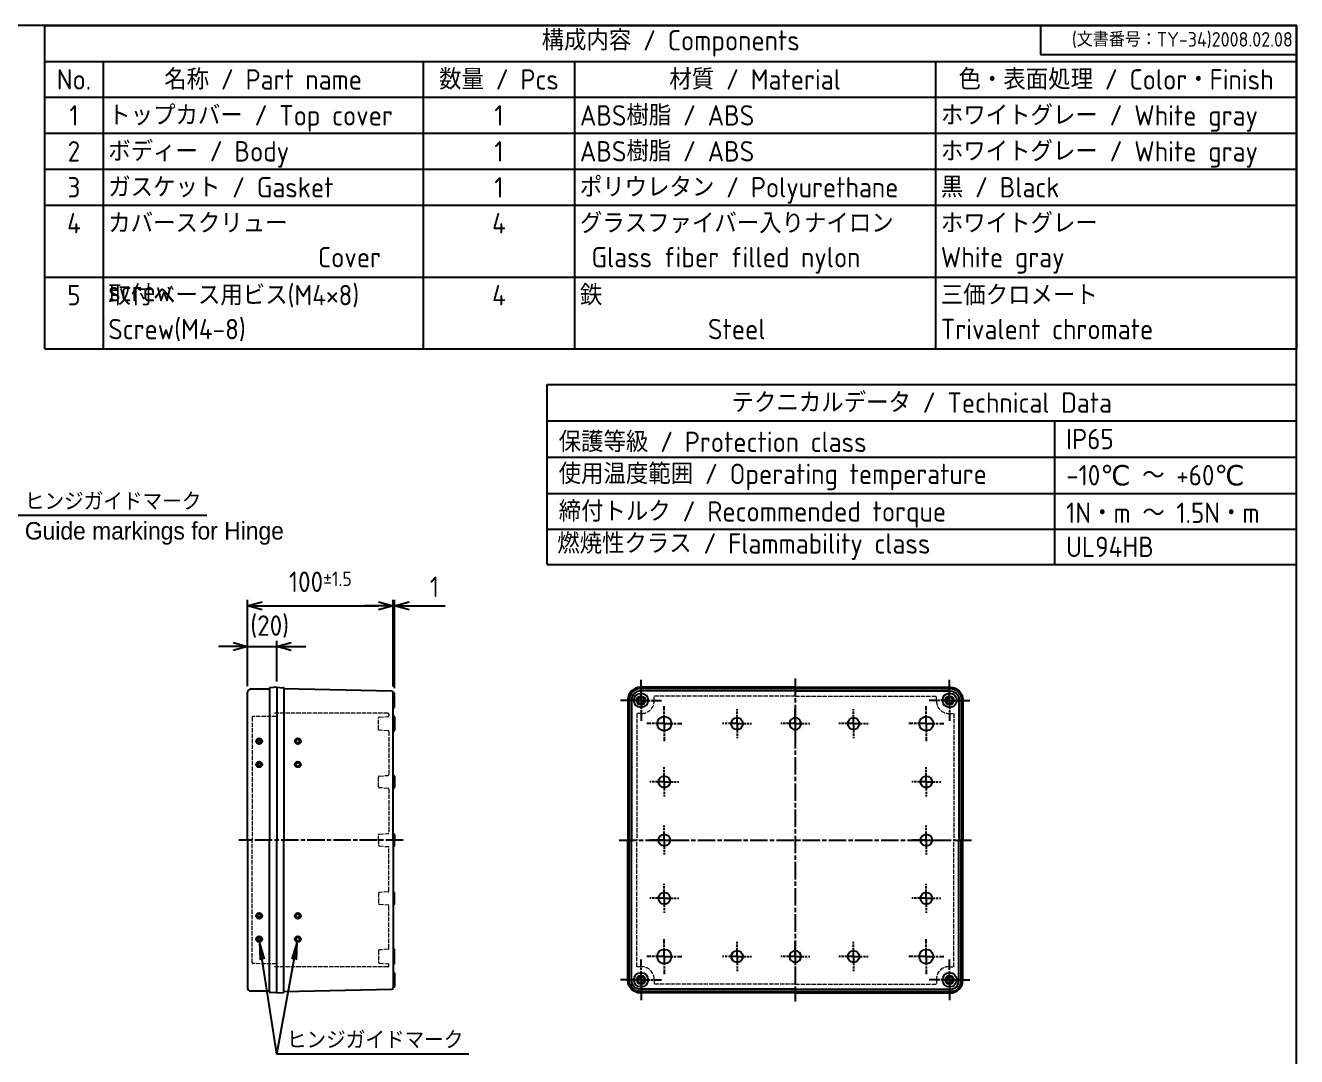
# Model space of a CAD drawing. Header units: millimetres. Extents: x 0 to 3249, y 0 to 1120.
# Drawn here: x 739 to 1612, y 412 to 1120 of the extents above; entities that cross this region are included whole.
import ezdxf

# ---------------------------------------------------------------- set-up
doc = ezdxf.new("R2010")
doc.units = ezdxf.units.MM
for name, pattern in [('AM_ISO02W050x2', [3.75, 3, -0.75]), ('AM_ISO08W050', [18, 12, -1.5, 3, -1.5]), ('AM_ISO08W050x2', [9, 6, -0.75, 1.5, -0.75])]:
    doc.linetypes.add(name, pattern=pattern)
for name, color, linetype, lineweight in [('AM_5', 3, 'Continuous', 25), ('AM_7', 4, 'AM_ISO08W050', 25), ('ﾄｯﾌﾟｶﾊﾞｰ', 7, 'Continuous', 25), ('ﾄｯﾌﾟｶﾊﾞｰ0', 7, 'AM_ISO02W050x2', 13), ('ﾎﾞﾃﾞｨｰ', 2, 'Continuous', 25), ('ﾎﾞﾃﾞｨｰ0', 2, 'AM_ISO02W050x2', 13)]:
    doc.layers.add(name, color=color, linetype=linetype, lineweight=lineweight)
doc.layers.add('ｶﾞｲﾄﾞﾏｰｸ', color=9, linetype='Continuous')
doc.styles.add('ACISOTS', font='isocp.shx', dxfattribs={"height": 1, "bigfont": 'extfont.shx'})
doc.styles.get("Standard").update_dxf_attribs({"font": 'ISOCP.SHX', "bigfont": 'EXTFONT.SHX'})
doc.styles.add('takachi1', font='MS PGothic.ttf', dxfattribs={"height": 2.5})
doc.dimstyles.new('AM_ISO$0', dxfattribs={"dimtxt": 3.5, "dimasz": 2.5, "dimexe": 1, "dimexo": 1, "dimgap": 1.5, "dimtad": 1, "dimdsep": 46, "dimtxsty": 'STANDARD', "dimblk": 'OPEN30', "dimcen": 0, "dimclrd": 3, "dimclre": 3, "dimclrt": 2, "dimadec": 0, "dimazin": 2, "dimtp": 0.1, "dimtm": 0.1, "dimtfac": 0.71, "dimtmove": 0, "dimatfit": 3, "dimldrblk": 'OPEN30', "dimfxl": 1, "dimlwd": -1, "dimlwe": -1, "dimarcsym": 0})

# ---------------------------------------------------------------- blocks, each defined once
blk = doc.blocks.new('TK-A3')
for p, q in [((359, 280), (359, 275)), ((359, 275), (403, 275))]:
    blk.add_line(p, q)
blk.add_lwpolyline([(0, 0), (403, 0), (403, 280), (0, 280.0000000000001)], close=True)
at = {"insert": (402.3592953827349, 276.108542987227), "char_height": 2.5, "width": 43.07840397728298, "attachment_point": 9}
blk.add_mtext('(文書番号：TY-34)2008.02.08', dxfattribs=at)
blk = doc.blocks.new('*S154')
at = {"layer": 'ｶﾞｲﾄﾞﾏｰｸ', "color": 3, "linetype": 'Continuous'}
for p, q in [((706.9815399827198, 821.2559940025823), (700.378109419841, 831.5738040803672)), ((708.3399054430319, 822.1253521249515), (700.378109419841, 831.5738040803672)), ((700.378109419841, 831.5738040803672), (705.6231745224076, 820.3866358802134))]:
    blk.add_line(p, q, dxfattribs=at)
at = {"layer": 'ｶﾞｲﾄﾞﾏｰｸ', "color": 3}
for p, q in [((731.3000000000028, 783.2585850114071), (706.9815399827198, 821.2559940025823)), ((863.2500000000026, 783.2585850114071), (731.3000000000028, 783.2585850114071))]:
    blk.add_line(p, q, dxfattribs=at)
at = {"layer": 'ｶﾞｲﾄﾞﾏｰｸ', "color": 2, "insert": (738.3000000000028, 786.7585850114071), "char_height": 12.25, "attachment_point": 7, "style": 'ACISOTS'}
blk.add_mtext('ヒンジガイドマーク', dxfattribs=at)
blk = doc.blocks.new('*S158')
at = {"color": 1}
for p, q in [((752, 1120), (1612, 1120)), ((752, 1095.3), (1612, 1095.3)), ((792, 1095.3), (792, 1070.6)), ((1012, 1095.3), (1012, 1070.6)), ((1116, 1095.3), (1116, 1070.6)), ((1364, 1095.3), (1364, 1070.6)), ((752, 1070.6), (1612, 1070.6)), ((792, 1070.6), (792, 1045.9)), ((1012, 1070.6), (1012, 1045.9)), ((1116, 1070.6), (1116, 1045.9)), ((1364, 1070.6), (1364, 1045.9)), ((752, 1045.9), (1612, 1045.9)), ((792, 1045.9), (792, 1021.2)), ((1012, 1045.9), (1012, 1021.2)), ((1116, 1045.9), (1116, 1021.2)), ((1364, 1045.9), (1364, 1021.2)), ((752, 1021.2), (1612, 1021.2)), ((792, 1021.2), (792, 996.4999999999999)), ((1012, 1021.2), (1012, 996.4999999999999)), ((1116, 1021.2), (1116, 996.4999999999999)), ((1364, 1021.2), (1364, 996.4999999999999)), ((752, 996.4999999999999), (1612, 996.4999999999999)), ((792, 996.4999999999999), (792, 947.1)), ((1012, 996.4999999999999), (1012, 947.1)), ((1116, 996.4999999999999), (1116, 947.1)), ((1364, 996.4999999999999), (1364, 947.1)), ((752, 947.1), (1612, 947.1)), ((792, 947.1), (792, 897.7)), ((1012, 947.1), (1012, 897.7)), ((1116, 947.1), (1116, 897.7)), ((1364, 947.1), (1364, 897.7))]:
    blk.add_line(p, q, dxfattribs=at)
at = {"color": 7}
for p, q in [((752, 897.7), (752, 1120)), ((752, 1120), (1612, 1120)), ((1612, 1120), (1612, 897.7)), ((752, 897.7), (1612, 897.7))]:
    blk.add_line(p, q, dxfattribs=at)
at = {"color": 2, "insert": (1182, 1107.65), "char_height": 14, "attachment_point": 5, "style": 'ACISOTS'}
blk.add_mtext('構成内容 / Components', dxfattribs=at)
at = {"color": 2, "char_height": 14, "style": 'ACISOTS'}
for s, insert, width, attachment_point in [('No.', (772, 1089.9), 32.8, 2), ('名称 / Part name', (902, 1089.9), 212.8, 2), ('数量 / Pcs', (1064, 1089.9), 96.80000000000001, 2), ('材質 / Material', (1240, 1089.9), 240.8, 2), ('色・表面処理 / Color・Finish', (1488, 1089.9), 240.8, 2), ('トップカバー / Top cover', (795.6, 1065.2), 212.8, 1), ('ABS樹脂 / ABS', (1119.6, 1065.2), 240.8, 1), ('ホワイトグレー / White gray', (1367.6, 1065.2), 240.8, 1), ('1', (772, 1065.2), 32.8, 2), ('1', (1064, 1065.2), 96.80000000000001, 2), ('2', (772, 1040.5), 32.8, 2), ('ボディー / Body', (795.6, 1040.5), 212.8, 1), ('1', (1064, 1040.5), 96.80000000000001, 2), ('ABS樹脂 / ABS', (1119.6, 1040.5), 240.8, 1), ('ホワイトグレー / White gray', (1367.6, 1040.5), 240.8, 1), ('3', (772, 1015.8), 32.8, 2), ('ガスケット / Gasket', (795.6, 1015.8), 212.8, 1), ('1', (1064, 1015.8), 96.80000000000001, 2), ('ポリウレタン / Polyurethane', (1119.6, 1015.8), 240.8, 1), ('黒 / Black', (1367.6, 1015.8), 240.8, 1), ('4', (772, 991.0999999999999), 32.8, 2), ('カバースクリュー                              Cover screw', (795.6, 991.0999999999999), 212.8, 1), ('4', (1064, 991.0999999999999), 96.80000000000001, 2), ('グラスファイバー入りナイロン     Glass fiber filled nylon', (1119.6, 991.0999999999999), 240.8, 1), ('ホワイトグレー                White gray', (1367.6, 991.0999999999999), 240.8, 1), ('5', (772, 941.6999999999999), 32.8, 2), ('取付ベース用ビス(M4×8)     Screw(M4-8)', (795.6, 941.6999999999999), 212.8, 1), ('4', (1064, 941.6999999999999), 96.80000000000001, 2), ('鉄                                                                       Steel', (1119.6, 941.6999999999999), 240.8, 1), ('三価クロメート              Trivalent chromate', (1367.6, 941.6999999999999), 240.8, 1)]:
    blk.add_mtext(s, dxfattribs=dict(at, insert=insert, width=width, attachment_point=attachment_point))
blk = doc.blocks.new('_Open30')
at = {"color": 0, "linetype": 'ByBlock', "lineweight": -2}
for p, q in [((-1, 0.26794919), (0, 0)), ((0, 0), (-1, -0.26794919)), ((0, 0), (-1, 0))]:
    blk.add_line(p, q, dxfattribs=at)
blk = doc.blocks.new('*D54')
at = {"layer": 'AM_5', "color": 3}
for p, q in [((881.3000000000029, 693.2585850113946), (871.3000000000027, 693.2585850113946)), ((891.3000000000028, 665.9600840496473), (891.3000000000028, 697.2585850113946)), ((891.3000000000028, 693.2585850113946), (911.3000000000042, 693.2585850113946)), ((911.3000000000042, 669.2585850114114), (911.3000000000042, 697.2585850113946)), ((921.300000000004, 693.2585850113946), (931.300000000004, 693.2585850113946))]:
    blk.add_line(p, q, dxfattribs=at)
at = {"layer": 'Defpoints', "color": 0}
for p in [(911.3000000000042, 693.2585850113946), (911.3000000000042, 665.2585850114114), (891.3000000000028, 661.9600840496473)]:
    blk.add_point(p, dxfattribs=at)
at = {"layer": 'AM_5', "color": 3, "xscale": 10, "yscale": 10, "zscale": 10}
blk.add_blockref('_Open30', (891.3000000000028, 693.2585850113946), dxfattribs=at)
at = {"layer": 'AM_5', "color": 3, "xscale": 10, "yscale": 10, "zscale": 10, "rotation": 180}
blk.add_blockref('_Open30', (911.3000000000042, 693.2585850113946), dxfattribs=at)
at = {"layer": 'AM_5', "color": 2, "insert": (906.4959781886791, 706.9585850113947), "char_height": 14, "attachment_point": 5}
blk.add_mtext('(20)', dxfattribs=at)
blk = doc.blocks.new('*D55')
at = {"layer": 'AM_5', "color": 3}
for p, q in [((891.3000000000028, 665.9600840496473), (891.3000000000028, 725.2585850113946)), ((991.3000000000028, 665.7083512914465), (991.3000000000028, 725.2585850113946)), ((901.3000000000028, 721.2585850113946), (981.3000000000029, 721.2585850113946))]:
    blk.add_line(p, q, dxfattribs=at)
at = {"layer": 'Defpoints', "color": 0}
for p in [(991.3000000000028, 721.2585850113946), (891.3000000000028, 661.9600840496473), (991.3000000000028, 661.7083512914465)]:
    blk.add_point(p, dxfattribs=at)
at = {"layer": 'AM_5', "color": 3, "xscale": 10, "yscale": 10, "zscale": 10, "rotation": 180}
blk.add_blockref('_Open30', (891.3000000000028, 721.2585850113946), dxfattribs=at)
at = {"layer": 'AM_5', "color": 3, "xscale": 10, "yscale": 10, "zscale": 10}
blk.add_blockref('_Open30', (991.3000000000028, 721.2585850113946), dxfattribs=at)
at = {"layer": 'AM_5', "color": 2, "insert": (941.3000000000028, 737.7585850113946), "char_height": 14, "attachment_point": 5}
blk.add_mtext('100{}{\\A0;{\\H1.5x;}{\\A2;\\H0.71x;\\C3;%%p1.5}}', dxfattribs=at)
blk = doc.blocks.new('*D75')
at = {"layer": 'AM_5', "color": 3}
for p, q in [((991.3000000000028, 665.7083512914465), (991.3000000000028, 725.2585850113946)), ((992.3000000000028, 664.6585850114114), (992.3000000000028, 725.2585850113946)), ((981.3000000000029, 721.2585850113946), (971.3000000000027, 721.2585850113946)), ((991.3000000000028, 721.2585850113946), (992.3000000000028, 721.2585850113946)), ((1002.300000000003, 721.2585850113946), (1027.100000000003, 721.2585850113946))]:
    blk.add_line(p, q, dxfattribs=at)
at = {"layer": 'Defpoints', "color": 0}
for p in [(992.3000000000028, 721.2585850113946), (991.3000000000028, 661.7083512914465), (992.3000000000028, 660.6585850114114)]:
    blk.add_point(p, dxfattribs=at)
at = {"layer": 'AM_5', "color": 3, "xscale": 10, "yscale": 10, "zscale": 10}
blk.add_blockref('_Open30', (991.3000000000028, 721.2585850113946), dxfattribs=at)
at = {"layer": 'AM_5', "color": 3, "xscale": 10, "yscale": 10, "zscale": 10, "rotation": 180}
blk.add_blockref('_Open30', (992.3000000000028, 721.2585850113946), dxfattribs=at)
at = {"layer": 'AM_5', "color": 2, "insert": (1019.700000000002, 734.2585850113946), "char_height": 14, "attachment_point": 5}
blk.add_mtext('1', dxfattribs=at)
blk = doc.blocks.new('*S176')
at = {"layer": 'ｶﾞｲﾄﾞﾏｰｸ', "color": 3, "linetype": 'Continuous'}
for p, q in [((901.4398107081989, 478.170196857232), (899.600117555571, 490.2812673757359)), ((903.0342633833029, 478.4123970544892), (899.600117555571, 490.2812673757359)), ((899.600117555571, 490.2812673757359), (899.845358033095, 477.9279966599747))]:
    blk.add_line(p, q, dxfattribs=at)
at = {"layer": 'ｶﾞｲﾄﾞﾏｰｸ', "color": 3}
for p, q in [((911.3000000000027, 413.2585850113945), (901.4398107081989, 478.170196857232)), ((1043.250000000003, 413.2585850113945), (911.3000000000027, 413.2585850113945))]:
    blk.add_line(p, q, dxfattribs=at)
at = {"layer": 'ｶﾞｲﾄﾞﾏｰｸ', "color": 2, "insert": (918.3000000000028, 416.7585850113944), "char_height": 12.25, "attachment_point": 7, "style": 'ACISOTS'}
blk.add_mtext('ヒンジガイドマーク', dxfattribs=at)
blk = doc.blocks.new('*S177')
at = {"layer": 'ｶﾞｲﾄﾞﾏｰｸ', "color": 3, "linetype": 'Continuous'}
for p, q in [((925.4387077811847, 490.291442792735), (921.6410215011418, 478.5338486856452)), ((923.2272676447699, 478.2427070697202), (925.4387077811847, 490.291442792735)), ((924.8135137883977, 477.9515654537951), (925.4387077811847, 490.291442792735))]:
    blk.add_line(p, q, dxfattribs=at)
at = {"layer": 'ｶﾞｲﾄﾞﾏｰｸ', "color": 3}
for p, q in [((911.3000000000027, 413.2585850113945), (923.2272676447699, 478.2427070697202)), ((918.3000000000028, 413.2585850113945), (911.3000000000027, 413.2585850113945))]:
    blk.add_line(p, q, dxfattribs=at)

msp = doc.modelspace()

# ---------------------------------------------------------------- hatches: boundary and pattern name
at = {"layer": 'ｶﾞｲﾄﾞﾏｰｸ'}
h = msp.add_hatch(color=256, dxfattribs=at)
edge = h.paths.add_edge_path()
edge.add_arc((899.299759489836, 628.25858501141), 1.99999999999997, -78.54084594379627, 135.9540428965857)
edge.add_arc((899.299759489836, 628.25858501141), 2.000000000000051, -224.0459571034142, -78.54084594379627)
edge = h.paths.add_edge_path(flags=16)
edge.add_arc((899.2997594898355, 628.25858501141), 1.000000000000015, -584.0459571034207, -258.54084594380004, ccw=False)
edge.add_arc((899.2997594898355, 628.25858501141), 0.9999999999999735, -258.54084594380004, -224.04595710342062, ccw=False)
h = msp.add_hatch(color=2, dxfattribs=at)
edge = h.paths.add_edge_path()
edge.add_arc((925.7997592320279, 628.2585867038786), 1.999999999999976, 191.4591559026159, 474.085684226497)
edge.add_arc((925.7997592320279, 628.2585867038786), 1.999999999999974, 114.085684226497, 191.4591559026159)
edge = h.paths.add_edge_path(flags=16)
edge.add_arc((925.7997592320279, 628.2585867038784), 1.250000000000025, -245.9143157735034, 11.45915590261518, ccw=False)
edge.add_arc((925.7997592320279, 628.2585867038784), 1.25, 11.45915590261518, 114.08568422649671, ccw=False)
h = msp.add_hatch(color=256, dxfattribs=at)
edge = h.paths.add_edge_path()
edge.add_arc((899.2997589742213, 612.2585850114099), 1.99999999999997, -78.54084594379627, 135.9540428965857)
edge.add_arc((899.2997589742213, 612.2585850114099), 2.000000000000051, -224.0459571034142, -78.54084594379627)
edge = h.paths.add_edge_path(flags=16)
edge.add_arc((899.2997589742207, 612.2585850114099), 1.000000000000015, -584.0459571034207, -258.54084594380004, ccw=False)
edge.add_arc((899.2997589742207, 612.2585850114099), 0.9999999999999735, -258.54084594380004, -224.04595710342062, ccw=False)
h = msp.add_hatch(color=2, dxfattribs=at)
edge = h.paths.add_edge_path()
edge.add_arc((925.7997592320276, 612.2585867038786), 2.000000000000035, 191.459155902616, 484.9612661744581)
edge.add_arc((925.7997592320276, 612.2585867038786), 2.00000000000002, 124.961266174458, 191.459155902616)
edge = h.paths.add_edge_path(flags=16)
edge.add_arc((925.7997592320276, 612.2585867038784), 1.250000000000028, -235.03873382554582, 11.459155902615805, ccw=False)
edge.add_arc((925.7997592320276, 612.2585867038784), 1.250000000000005, 11.459155902615805, 124.9612661744543, ccw=False)
h = msp.add_hatch(color=256, dxfattribs=at)
edge = h.paths.add_edge_path()
edge.add_arc((899.2997589742213, 508.2585850114099), 1.99999999999997, 224.0459571034143, 438.5408459437963, ccw=False)
edge.add_arc((899.2997589742213, 508.2585850114099), 2.000000000000051, 438.5408459437963, 584.0459571034141, ccw=False)
edge = h.paths.add_edge_path(flags=16)
edge.add_arc((899.2997589742207, 508.2585850114099), 1.000000000000015, 618.5408459438, 944.0459571034207)
edge.add_arc((899.2997589742207, 508.2585850114099), 0.9999999999999735, 584.0459571034206, 618.5408459438)
h = msp.add_hatch(color=2, dxfattribs=at)
edge = h.paths.add_edge_path()
edge.add_arc((925.7997592320276, 508.2585833189413), 2.000000000000035, -124.9612661744581, 168.540844097384, ccw=False)
edge.add_arc((925.7997592320276, 508.2585833189413), 2.00000000000002, 168.540844097384, 235.038733825542, ccw=False)
edge = h.paths.add_edge_path(flags=16)
edge.add_arc((925.7997592320276, 508.2585833189415), 1.250000000000028, 348.5408440973842, 595.0387338255458)
edge.add_arc((925.7997592320276, 508.2585833189415), 1.250000000000005, 235.0387338255457, 348.5408440973842)
h = msp.add_hatch(color=256, dxfattribs=at)
edge = h.paths.add_edge_path()
edge.add_arc((899.299759489836, 492.2585850114099), 1.99999999999997, 224.0459571034143, 438.5408459437963, ccw=False)
edge.add_arc((899.299759489836, 492.2585850114099), 2.000000000000051, 438.5408459437963, 584.0459571034141, ccw=False)
edge = h.paths.add_edge_path(flags=16)
edge.add_arc((899.2997594898355, 492.2585850114099), 1.000000000000015, 618.5408459438, 944.0459571034207)
edge.add_arc((899.2997594898355, 492.2585850114099), 0.9999999999999735, 584.0459571034206, 618.5408459438)
h = msp.add_hatch(color=2, dxfattribs=at)
edge = h.paths.add_edge_path()
edge.add_arc((925.7997592320279, 492.2585833189413), 1.999999999999976, -114.085684226497, 168.5408440973841, ccw=False)
edge.add_arc((925.7997592320279, 492.2585833189413), 1.999999999999974, 168.5408440973841, 245.914315773503, ccw=False)
edge = h.paths.add_edge_path(flags=16)
edge.add_arc((925.7997592320279, 492.2585833189415), 1.250000000000025, 348.5408440973848, 605.9143157735034)
edge.add_arc((925.7997592320279, 492.2585833189415), 1.25, 245.9143157735033, 348.5408440973848)

# ---------------------------------------------------------------- linework, layer by layer
at = {"color": 7}
for p, q in [((1097.028575348918, 749.5712499999973), (1097.028575348918, 873.3324999999998)), ((1097.028575348918, 873.3324999999998), (1612, 873.3324999999998)), ((1612, 749.5712499999973), (1612, 873.3324999999998)), ((1097.028575348918, 848.3237499999997), (1612, 848.3237499999997)), ((1097.028575348918, 749.5712499999973), (1612, 749.5712499999972))]:
    msp.add_line(p, q, dxfattribs=at)
at = {"color": 1}
for p, q in [((1445.701146015443, 848.3237499999997), (1445.701146015443, 749.5712499999973)), ((1097.028575348918, 823.3149999999993), (1612, 823.3149999999993)), ((1097.028575348918, 798.306249999998), (1612, 798.306249999998)), ((1097.028575348918, 773.9387499999978), (1612, 773.9387499999978))]:
    msp.add_line(p, q, dxfattribs=at)
at = {"layer": 'AM_7', "linetype": 'AM_ISO08W050x2'}
for p, q in [((1161.600000000005, 656.2585850113946), (1161.600000000005, 670.2585850113946)), ((1373.600000000005, 656.2585850113946), (1373.600000000005, 670.2585850113946)), ((1161.600000000005, 656.2585850113946), (1147.600000000005, 656.2585850113946)), ((1161.600000000005, 656.2585850113946), (1175.600000000004, 656.2585850113946)), ((1161.600000000005, 656.2585850113946), (1161.600000000005, 642.2585850113946)), ((1373.600000000005, 656.2585850113946), (1359.600000000005, 656.2585850113946)), ((1373.600000000005, 656.2585850113946), (1387.600000000005, 656.2585850113946)), ((1373.600000000005, 656.2585850113946), (1373.600000000005, 642.2585850113946)), ((1177.600000000005, 640.2585850113946), (1177.600000000005, 652.2585850113946)), ((1227.600000000005, 640.2585850113946), (1227.600000000005, 650.2585850113946)), ((1267.600000000004, 640.2585850113946), (1267.600000000004, 650.2585850113946)), ((1307.600000000004, 640.2585850113946), (1307.600000000004, 650.2585850113946)), ((1357.600000000005, 640.2585850113946), (1357.600000000005, 652.2585850113946)), ((1177.600000000005, 640.2585850113946), (1165.600000000004, 640.2585850113946)), ((1177.600000000005, 640.2585850113946), (1177.600000000005, 628.2585850113946)), ((1177.600000000005, 640.2585850113946), (1189.600000000004, 640.2585850113946)), ((1227.600000000005, 640.2585850113946), (1217.600000000004, 640.2585850113946)), ((1227.600000000005, 640.2585850113946), (1227.600000000005, 630.2585850113946)), ((1227.600000000005, 640.2585850113946), (1237.600000000005, 640.2585850113946)), ((1267.600000000004, 640.2585850113946), (1257.600000000004, 640.2585850113946)), ((1267.600000000004, 640.2585850113946), (1277.600000000005, 640.2585850113946)), ((1267.600000000004, 640.2585850113946), (1267.600000000004, 630.2585850113946)), ((1307.600000000004, 640.2585850113946), (1297.600000000004, 640.2585850113946)), ((1307.600000000004, 640.2585850113946), (1317.600000000004, 640.2585850113946)), ((1307.600000000004, 640.2585850113946), (1307.600000000004, 630.2585850113946)), ((1357.600000000005, 640.2585850113946), (1345.600000000005, 640.2585850113946)), ((1357.600000000005, 640.2585850113946), (1369.600000000005, 640.2585850113946)), ((1357.600000000005, 640.2585850113946), (1357.600000000005, 628.2585850113946)), ((1177.600000000005, 600.2585850113946), (1177.600000000005, 610.2585850113946)), ((1357.600000000005, 600.2585850113946), (1357.600000000005, 610.2585850113946)), ((1177.600000000005, 600.2585850113946), (1167.600000000004, 600.2585850113946)), ((1177.600000000005, 600.2585850113946), (1177.600000000005, 590.2585850113946)), ((1177.600000000005, 600.2585850113946), (1187.600000000005, 600.2585850113946)), ((1357.600000000005, 600.2585850113946), (1347.600000000005, 600.2585850113946)), ((1357.600000000005, 600.2585850113946), (1367.600000000005, 600.2585850113946)), ((1357.600000000005, 600.2585850113946), (1357.600000000005, 590.2585850113946)), ((1177.600000000005, 560.2585850113946), (1177.600000000005, 570.2585850113946)), ((1357.600000000005, 560.2585850113946), (1357.600000000005, 570.2585850113946)), ((1177.600000000005, 560.2585850113946), (1167.600000000004, 560.2585850113946)), ((1177.600000000005, 560.2585850113946), (1177.600000000005, 550.2585850113946)), ((1177.600000000005, 560.2585850113946), (1187.600000000005, 560.2585850113946)), ((1357.600000000005, 560.2585850113946), (1347.600000000005, 560.2585850113946)), ((1357.600000000005, 560.2585850113946), (1367.600000000005, 560.2585850113946)), ((1357.600000000005, 560.2585850113946), (1357.600000000005, 550.2585850113946)), ((1177.600000000005, 520.2585850113946), (1177.600000000005, 530.2585850113946)), ((1357.600000000005, 520.2585850113946), (1357.600000000005, 530.2585850113946)), ((1177.600000000005, 520.2585850113946), (1167.600000000004, 520.2585850113946)), ((1177.600000000005, 520.2585850113946), (1177.600000000005, 510.2585850113946)), ((1177.600000000005, 520.2585850113946), (1187.600000000005, 520.2585850113946)), ((1357.600000000005, 520.2585850113946), (1347.600000000005, 520.2585850113946)), ((1357.600000000005, 520.2585850113946), (1367.600000000005, 520.2585850113946)), ((1357.600000000005, 520.2585850113946), (1357.600000000005, 510.2585850113946)), ((1177.600000000005, 480.2585850113946), (1177.600000000005, 492.2585850113946)), ((1227.600000000005, 480.2585850113946), (1227.600000000005, 490.2585850113946)), ((1267.600000000004, 480.2585850113946), (1267.600000000004, 490.2585850113946)), ((1307.600000000004, 480.2585850113946), (1307.600000000004, 490.2585850113946)), ((1357.600000000005, 480.2585850113946), (1357.600000000005, 492.2585850113946)), ((1161.600000000005, 464.2585850113946), (1161.600000000005, 478.2585850113946)), ((1177.600000000005, 480.2585850113946), (1165.600000000004, 480.2585850113946)), ((1177.600000000005, 480.2585850113946), (1177.600000000005, 468.2585850113946)), ((1177.600000000005, 480.2585850113946), (1189.600000000004, 480.2585850113946)), ((1227.600000000005, 480.2585850113946), (1217.600000000004, 480.2585850113946)), ((1227.600000000005, 480.2585850113946), (1227.600000000005, 470.2585850113946)), ((1227.600000000005, 480.2585850113946), (1237.600000000005, 480.2585850113946)), ((1267.600000000004, 480.2585850113946), (1257.600000000004, 480.2585850113946)), ((1267.600000000004, 480.2585850113946), (1277.600000000005, 480.2585850113946)), ((1267.600000000004, 480.2585850113946), (1267.600000000004, 470.2585850113946)), ((1307.600000000004, 480.2585850113946), (1297.600000000004, 480.2585850113946)), ((1307.600000000004, 480.2585850113946), (1317.600000000004, 480.2585850113946)), ((1307.600000000004, 480.2585850113946), (1307.600000000004, 470.2585850113946)), ((1357.600000000005, 480.2585850113946), (1345.600000000005, 480.2585850113946)), ((1357.600000000005, 480.2585850113946), (1369.600000000005, 480.2585850113946)), ((1357.600000000005, 480.2585850113946), (1357.600000000005, 468.2585850113946)), ((1373.600000000005, 464.2585850113946), (1373.600000000005, 478.2585850113946)), ((1161.600000000005, 464.2585850113946), (1147.600000000005, 464.2585850113946)), ((1161.600000000005, 464.2585850113946), (1175.600000000004, 464.2585850113946)), ((1161.600000000005, 464.2585850113946), (1161.600000000005, 450.2585850113946)), ((1373.600000000005, 464.2585850113946), (1359.600000000005, 464.2585850113946)), ((1373.600000000005, 464.2585850113946), (1373.600000000005, 450.2585850113946)), ((1373.600000000005, 464.2585850113946), (1387.600000000005, 464.2585850113946))]:
    msp.add_line(p, q, dxfattribs=at)
at = {"layer": 'AM_7'}
for p, q in [((1267.600000000004, 671.2585850113946), (1267.600000000004, 449.2585850113946)), ((998.3000000000028, 560.2585850114112), (885.3000000000028, 560.2585850114112)), ((1146.600000000004, 560.2585850113946), (1388.600000000004, 560.2585850113946))]:
    msp.add_line(p, q, dxfattribs=at)
at = {"layer": 'ｶﾞｲﾄﾞﾏｰｸ'}
for centre, radius in [((899.2997594898357, 628.25858501141), 1.999999999999999), ((899.2997594898357, 628.25858501141), 0.9999999999999998), ((925.7997592320279, 628.2585867038784), 2), ((925.7997592320279, 628.2585867038784), 1.25), ((899.2997589742213, 612.2585850114099), 1.999999999999999), ((899.2997589742213, 612.2585850114099), 0.9999999999999998), ((925.7997592320276, 612.2585867038784), 2), ((925.7997592320276, 612.2585867038784), 1.25), ((899.2997589742213, 508.2585850114099), 1.999999999999999), ((899.2997589742213, 508.2585850114099), 0.9999999999999998), ((925.7997592320276, 508.2585833189415), 2), ((925.7997592320276, 508.2585833189415), 1.25), ((899.2997594898357, 492.2585850114099), 1.999999999999999), ((899.2997594898357, 492.2585850114099), 0.9999999999999998), ((925.7997592320279, 492.2585833189415), 2), ((925.7997592320279, 492.2585833189415), 1.25)]:
    msp.add_circle(centre, radius, dxfattribs=at)
at = {"layer": 'ﾄｯﾌﾟｶﾊﾞｰ'}
for p, q in [((906.2999999995321, 664.0585850113948), (893.2848552621479, 663.9600267080541)), ((906.3000000007512, 664.3566135893668), (906.2999995749061, 560.2585850114112)), ((911.3000000000042, 665.2585850114114), (906.7557301056121, 664.8546499097133)), ((911.3000000000027, 665.2585850114114), (911.299999999955, 560.2585850114111)), ((891.3000000000028, 560.2585850114112), (891.3000000000028, 661.9600840496473)), ((891.3000000000028, 560.2585850114112), (891.3000000000028, 458.5570859731752)), ((906.3000000007512, 456.1605564334556), (906.2999995749061, 560.2585850114112)), ((911.3000000000027, 455.258585011411), (911.299999999955, 560.2585850114114)), ((906.2999999995321, 456.4585850114276), (893.2848552621479, 456.5571433147684)), ((911.3000000000042, 455.258585011411), (906.7557301056121, 455.6625201131091))]:
    msp.add_line(p, q, dxfattribs=at)
for centre, radius, start, end in [((893.3000000000028, 661.9600840496473), 2, 90.4338689269206, 180), ((906.8000000007513, 664.3566135893668), 0.5, 95.07960785968064, 180), ((893.3000000000028, 458.5570859731752), 2, 180, 269.5661310730794), ((906.8000000007513, 456.1605564334556), 0.5, 180, 264.9203921403197)]:
    msp.add_arc(centre, radius, start, end, dxfattribs=at)
at = {"layer": 'ﾄｯﾌﾟｶﾊﾞｰ0'}
for p, q in [((894.5000000000026, 644.6351375231413), (894.5000000000026, 560.2585850114112)), ((911.3000000000027, 645.2585850113949), (894.9962138155386, 645.1351231877431)), ((894.5000000000026, 475.8820324996811), (894.5000000000026, 560.2585850114112)), ((911.3000000000027, 475.2585850114276), (894.9962138155386, 475.3820468350793))]:
    msp.add_line(p, q, dxfattribs=at)
for centre, start, end in [((895.0000000000025, 644.6351375231413), 90.4338689269206, 180), ((895.0000000000025, 475.8820324996811), 180, 269.5661310730794)]:
    msp.add_arc(centre, 0.5, start, end, dxfattribs=at)
at = {"layer": 'ﾎﾞﾃﾞｨｰ'}
for p, q in [((911.3000000000027, 665.2585850114114), (911.3000000000027, 560.2585850114112)), ((911.3000000000027, 665.2585850114114), (915.8332595047993, 664.9563677110434)), ((916.2999999995321, 664.4574751321154), (916.2999999995321, 560.2585850114112)), ((916.2999999995321, 664.3085850113948), (990.3216165694006, 662.7081176261106)), ((991.3000000000028, 560.2585850114112), (991.3000000000028, 661.7083512914465)), ((991.3000000000028, 661.1585850114114), (991.8000000000027, 661.1585850114114)), ((992.3000000000023, 651.8585850114114), (992.3000000000028, 660.6585850114114)), ((991.3000000000028, 651.3585850114114), (991.8000000000027, 651.3585850114114)), ((991.8000000000027, 645.1585850114111), (991.3000000000028, 645.1585850114111)), ((992.3000000000028, 644.6585850114111), (992.3000000000028, 635.8585850114113)), ((991.8000000000027, 635.3585850114114), (991.3000000000028, 635.3585850114114)), ((991.3000000000028, 604.2585850114112), (991.8000000000027, 604.2585850114112)), ((992.3000000000028, 603.7585850114112), (992.3000000000028, 596.7585850114112)), ((991.8000000000027, 596.2585850114112), (991.3000000000028, 596.2585850114112)), ((911.3000000000027, 455.258585011411), (911.3000000000027, 560.2585850114112)), ((916.2999999995321, 456.059694890707), (916.2999999995321, 560.2585850114112)), ((991.3000000000028, 564.2585850114112), (991.8000000000027, 564.2585850114112)), ((991.3000000000028, 560.2585850114112), (991.3000000000028, 458.8088187313758)), ((992.3000000000028, 563.7585850114112), (992.3000000000028, 560.2585850114112)), ((992.3000000000028, 556.7585850114112), (992.3000000000028, 560.2585850114112)), ((991.3000000000028, 556.2585850114112), (991.8000000000027, 556.2585850114112)), ((991.8000000000027, 524.2585850114112), (991.3000000000028, 524.2585850114112)), ((991.3000000000028, 516.2585850114112), (991.8000000000027, 516.2585850114112)), ((992.3000000000028, 516.7585850114112), (992.3000000000028, 523.7585850114112)), ((991.8000000000027, 485.1585850114111), (991.3000000000028, 485.1585850114111)), ((992.3000000000028, 475.8585850114114), (992.3000000000028, 484.658585011411)), ((991.8000000000027, 475.3585850114113), (991.3000000000028, 475.3585850114113)), ((991.3000000000028, 469.1585850114111), (991.8000000000027, 469.1585850114111)), ((992.3000000000023, 468.6585850114111), (992.3000000000028, 459.8585850114109)), ((911.3000000000027, 455.258585011411), (915.8332595047993, 455.560802311779)), ((916.2999999995321, 456.2085850114276), (990.3216165694006, 457.8090523967119)), ((991.3000000000028, 459.3585850114108), (991.8000000000027, 459.3585850114108))]:
    msp.add_line(p, q, dxfattribs=at)
for points in [[(1267.600000000004, 665.258585011395), (1161.100000000004, 665.258585011395, 0.4142135623730951), (1152.600000000004, 656.7585850113951), (1152.600000000004, 560.2585850113951)], [(1267.600000000004, 664.9563677110272), (1161.100000000004, 664.9563677110272, 0.4142135623730951), (1152.902217300372, 656.7585850113951), (1152.902217300372, 560.2585850113951)], [(1267.600000000004, 664.3085850113785), (1161.100000000004, 664.3085850113785, 0.4142135623730995), (1153.550000000021, 656.7585850113951), (1153.550000000021, 560.2585850113951)], [(1267.600000000004, 665.258585011395), (1374.100000000004, 665.258585011395, -0.4142135623730951), (1382.600000000004, 656.7585850113951), (1382.600000000004, 560.2585850113951)], [(1267.600000000004, 664.9563677110272), (1374.100000000004, 664.9563677110272, -0.4142135623730951), (1382.297782699637, 656.7585850113951), (1382.297782699637, 560.2585850113951)], [(1267.600000000004, 664.3085850113785), (1374.100000000004, 664.3085850113785, -0.4142135623730995), (1381.649999999988, 656.7585850113951), (1381.649999999988, 560.2585850113951)], [(1267.600000000004, 662.7081176261128), (1161.100000000004, 662.7081176261128, 0.4142135623730951), (1155.150467385287, 656.7585850113951), (1155.150467385287, 560.2585850113951)], [(1267.600000000004, 662.7081176261128), (1374.100000000004, 662.7081176261128, -0.4142135623730951), (1380.049532614722, 656.7585850113951), (1380.049532614722, 560.2585850113951)], [(1267.600000000005, 455.2585850113955), (1161.100000000005, 455.2585850113952, -0.4142135623730951), (1152.600000000005, 463.7585850113951), (1152.600000000004, 560.2585850113951)], [(1267.600000000005, 455.5608023117634), (1161.100000000005, 455.560802311763, -0.4142135623730951), (1152.902217300373, 463.7585850113951), (1152.902217300372, 560.2585850113951)], [(1267.600000000005, 456.2085850114121), (1161.100000000005, 456.2085850114117, -0.4142135623730995), (1153.550000000021, 463.7585850113951), (1153.550000000021, 560.2585850113951)], [(1267.600000000005, 457.8090523966777), (1161.100000000005, 457.8090523966774, -0.4142135623730951), (1155.150467385287, 463.7585850113951), (1155.150467385287, 560.2585850113951)], [(1267.600000000004, 455.2585850113955), (1374.100000000004, 455.2585850113952, 0.4142135623730951), (1382.600000000004, 463.7585850113951), (1382.600000000004, 560.2585850113951)], [(1267.600000000004, 455.5608023117634), (1374.100000000004, 455.560802311763, 0.4142135623730951), (1382.297782699636, 463.7585850113951), (1382.297782699637, 560.2585850113951)], [(1267.600000000004, 456.2085850114121), (1374.100000000004, 456.2085850114117, 0.4142135623730995), (1381.649999999988, 463.7585850113951), (1381.649999999988, 560.2585850113951)], [(1267.600000000004, 457.8090523966777), (1374.100000000004, 457.8090523966774, 0.4142135623730951), (1380.049532614722, 463.7585850113951), (1380.049532614722, 560.2585850113951)]]:
    msp.add_lwpolyline(points, format="xyb", dxfattribs=at)
for centre, radius in [((1161.600000000005, 656.2585850113951), 4.9), ((1161.600000000005, 656.2585850113951), 3), ((1161.600000000005, 656.2585850113951), 2.1), ((1373.600000000005, 656.2585850113951), 4.9), ((1373.600000000005, 656.2585850113951), 3), ((1373.600000000005, 656.2585850113951), 2.1), ((1177.600000000005, 640.2585850113946), 4.9), ((1227.600000000005, 640.2585850113946), 4), ((1307.600000000004, 640.2585850113946), 4), ((1357.600000000005, 640.2585850113946), 4.9), ((1177.600000000005, 600.2585850113946), 4), ((1357.600000000005, 600.2585850113946), 4), ((1177.600000000005, 560.2585850113946), 4), ((1357.600000000005, 560.2585850113946), 4), ((1177.600000000005, 520.2585850113946), 4), ((1357.600000000005, 520.2585850113946), 4), ((1177.600000000005, 480.2585850113946), 4.9), ((1227.600000000005, 480.2585850113946), 4), ((1307.600000000004, 480.2585850113946), 4), ((1357.600000000005, 480.2585850113946), 4.9), ((1161.600000000005, 464.2585850113952), 4.9), ((1161.600000000005, 464.2585850113952), 3), ((1161.600000000005, 464.2585850113952), 2.1), ((1373.600000000004, 464.2585850113952), 4.9), ((1373.600000000004, 464.2585850113952), 3), ((1373.600000000004, 464.2585850113952), 2.1)]:
    msp.add_circle(centre, radius, dxfattribs=at)
for centre, radius, start, end in [((915.7999999995322, 664.4574751321154), 0.5, 0, 86.18592516511212), ((990.3000000000028, 661.7083512914465), 1, 0, 88.76136532912298), ((991.8000000000027, 660.6585850114114), 0.5, 0, 90), ((991.8000000000027, 651.8585850114114), 0.5, 270, 0), ((991.8000000000027, 644.6585850114111), 0.5, 0, 90), ((1267.600000000004, 640.2585850113946), 4, 90, 270), ((1267.600000000004, 640.2585850113946), 4, 270, 90), ((991.8000000000027, 635.8585850114113), 0.5, 270, 0), ((991.8000000000027, 603.7585850114112), 0.5, 0, 90), ((991.8000000000027, 596.7585850114112), 0.5, 270, 0), ((991.8000000000027, 563.7585850114112), 0.5, 0, 90), ((991.8000000000027, 556.7585850114112), 0.5, 270, 0), ((991.8000000000027, 523.7585850114112), 0.5, 0, 90), ((991.8000000000027, 516.7585850114112), 0.5, 270, 0), ((991.8000000000027, 484.658585011411), 0.5, 0, 90), ((1267.600000000004, 480.2585850113946), 4, 90, 270), ((1267.600000000004, 480.2585850113946), 4, 270, 90), ((991.8000000000027, 475.8585850114114), 0.5, 270, 0), ((991.8000000000027, 468.6585850114111), 0.5, 0, 90), ((915.7999999995322, 456.059694890707), 0.5, 273.8140748348874, 0), ((990.3000000000028, 458.8088187313758), 1, 271.238634670877, 0), ((991.8000000000027, 459.8585850114109), 0.5, 270, 0)]:
    msp.add_arc(centre, radius, start, end, dxfattribs=at)
at = {"layer": 'ﾎﾞﾃﾞｨｰ0'}
for p, q in [((1170.600000000005, 655.7585850113946), (1170.600000000005, 659.1800897730521)), ((1267.600000000004, 659.1800897730521), (1170.600000000005, 659.1800897730521)), ((1267.600000000004, 659.1800897730521), (1364.600000000004, 659.1800897730521)), ((1364.600000000004, 655.7585850113946), (1364.600000000004, 659.1800897730521)), ((987.8000000000033, 647.3585850114109), (909.3000000000028, 647.3585850114109)), ((988.3000000000033, 646.8585850114109), (988.3000000000033, 645.724144613112)), ((1162.100000000005, 647.2585850113946), (1158.678495238363, 647.2585850113946)), ((1158.678495238363, 647.2585850113946), (1158.678495238363, 560.2585850113946)), ((1373.100000000003, 647.2585850113946), (1376.521504761646, 647.2585850113946)), ((1376.521504761646, 647.2585850113946), (1376.521504761646, 560.2585850113946)), ((981.3000000000033, 636.224144613112), (981.3000000000033, 644.2930254097109)), ((981.764376475009, 644.7917547596262), (987.835623524997, 645.2254152631967)), ((987.835623524997, 635.2917547596262), (981.764376475009, 635.7254152631967)), ((988.3000000000033, 634.7930254097109), (988.3000000000031, 605.2241446131118)), ((981.3000000000033, 596.7241446131118), (981.3000000000033, 603.7930254097107)), ((981.764376475009, 604.2917547596259), (987.835623524997, 604.7254152631965)), ((987.835623524997, 595.791754759626), (981.764376475009, 596.2254152631965)), ((988.3000000000031, 595.2930254097107), (988.3000000000033, 565.2241446131117)), ((981.3000000000033, 560.2585850114112), (981.3000000000033, 563.7930254097106)), ((981.3000000000033, 560.2585850114112), (981.3000000000033, 556.7241446131117)), ((981.764376475009, 564.2917547596259), (987.8356235249973, 564.7254152631963)), ((1158.678495238363, 473.2585850113955), (1158.678495238363, 560.2585850113956)), ((1376.521504761646, 473.2585850113955), (1376.521504761646, 560.2585850113956)), ((981.764376475009, 556.2254152631965), (987.8356235249973, 555.7917547596262)), ((988.3000000000031, 525.2241446131117), (988.3000000000033, 555.2930254097106)), ((987.835623524997, 524.7254152631965), (981.764376475009, 524.291754759626)), ((981.3000000000033, 523.7930254097107), (981.3000000000033, 516.7241446131117)), ((981.764376475009, 516.2254152631965), (987.835623524997, 515.791754759626)), ((988.3000000000033, 485.7241446131115), (988.3000000000031, 515.2930254097107)), ((981.3000000000033, 484.2930254097105), (981.3000000000033, 476.2241446131115)), ((987.835623524997, 485.2254152631963), (981.764376475009, 484.7917547596257)), ((987.8000000000033, 473.1585850114115), (909.3000000000028, 473.1585850114115)), ((981.764376475009, 475.7254152631962), (987.835623524997, 475.2917547596257)), ((988.3000000000033, 473.6585850114115), (988.3000000000033, 474.7930254097105)), ((1162.100000000005, 473.2585850113955), (1158.678495238363, 473.2585850113955)), ((1373.100000000003, 473.2585850113955), (1376.521504761646, 473.2585850113955)), ((1170.600000000005, 464.7585850113955), (1170.600000000005, 461.3370802497379)), ((1364.600000000004, 464.7585850113955), (1364.600000000004, 461.3370802497379)), ((1267.600000000004, 461.3370802497379), (1170.600000000005, 461.3370802497379)), ((1267.600000000004, 461.3370802497379), (1364.600000000004, 461.3370802497379))]:
    msp.add_line(p, q, dxfattribs=at)
for centre, radius, start, end in [((1162.100000000005, 655.7585850113946), 8.5, 270, 0), ((1373.100000000003, 655.7585850113946), 8.5, 180, 270), ((987.8000000000033, 646.8585850114109), 0.5, 0, 90), ((981.8000000000033, 644.2930254097109), 0.5, 94.08561678000324, 180), ((987.8000000000033, 645.724144613112), 0.5, 274.0856167800032, 0), ((981.8000000000033, 636.224144613112), 0.5, 180, 265.9143832200483), ((987.8000000000033, 634.7930254097109), 0.5, 0, 85.91438322004831), ((981.8000000000033, 603.7930254097107), 0.5, 94.08561678000324, 180), ((987.8000000000033, 605.2241446131118), 0.5, 274.0856167800032, 0), ((981.8000000000033, 596.7241446131118), 0.5, 180, 265.9143832200483), ((987.8000000000033, 595.2930254097107), 0.5, 0, 85.91438322004831), ((981.8000000000033, 563.7930254097106), 0.5, 94.08561678000324, 180), ((987.8000000000033, 565.2241446131117), 0.5, 274.0856167800032, 0), ((981.8000000000033, 556.7241446131117), 0.5, 180, 265.9143832199968), ((987.8000000000033, 555.2930254097106), 0.5, 0, 85.91438321999675), ((981.8000000000033, 523.7930254097107), 0.5, 94.08561677995169, 180), ((987.8000000000033, 525.2241446131117), 0.5, 274.0856167799517, 0), ((981.8000000000033, 516.7241446131117), 0.5, 180, 265.9143832199968), ((987.8000000000033, 515.2930254097107), 0.5, 0, 85.91438321999675), ((981.8000000000033, 484.2930254097105), 0.5, 94.08561677995169, 180), ((987.8000000000033, 485.7241446131115), 0.5, 274.0856167799517, 0), ((981.8000000000033, 476.2241446131115), 0.5, 180, 265.9143832199968), ((987.8000000000033, 473.6585850114115), 0.5, 270, 0), ((987.8000000000033, 474.7930254097105), 0.5, 0, 85.91438321999675), ((1162.100000000005, 464.7585850113955), 8.5, 0, 90), ((1373.100000000003, 464.7585850113955), 8.5, 90, 180)]:
    msp.add_arc(centre, radius, start, end, dxfattribs=at)

# ---------------------------------------------------------------- block references
at = {"lineweight": 0, "xscale": 4, "yscale": 4, "zscale": 4}
msp.add_blockref('TK-A3', (0, 0), dxfattribs=at)
msp.add_blockref('*S158', (0, 0))
at = {"layer": 'ｶﾞｲﾄﾞﾏｰｸ', "color": 0}
for name in ['*S154', '*S176', '*S177']:
    msp.add_blockref(name, (0, 0), dxfattribs=at)

# ---------------------------------------------------------------- texts
at = {"color": 2, "insert": (1354.514287674458, 860.8281249999997), "char_height": 14, "attachment_point": 5, "style": 'ACISOTS'}
msp.add_mtext('テクニカルデータ / Technical Data', dxfattribs=at)
at = {"color": 2, "char_height": 14, "attachment_point": 4, "style": 'ACISOTS'}
for s, insert, width in [('保護等級 / Protection class', (1105.028575348918, 833.8456912822973), 236.1750285510098), ('IP65', (1453.701146015443, 835.8193749999994), 120.120959005926), ('使用温度範囲 / Operating temperature', (1105.028575348918, 809.7484334437352), 332.0726714721168), ('-10℃ ～ +60℃', (1453.701146015443, 810.8106249999984), 132.9640297874696), ('締付トルク / Recommended torque', (1105.028575348918, 783.9835287178282), 292.8626915790119), ('1N・m ～ 1.5N・m', (1453.701146015443, 785.1451501409808), 160), ('燃焼性クラス / Flammability class', (1104.017693101878, 761.9321098567436), 282.5161043179832), ('UL94HB', (1453.701146015443, 761.7549999999976), 126.9033509159076)]:
    msp.add_mtext(s, dxfattribs=dict(at, insert=insert, width=width))
at = {"layer": 'ｶﾞｲﾄﾞﾏｰｸ', "color": 2, "insert": (738.2646193233703, 778.7639903859944), "char_height": 12, "attachment_point": 1, "style": 'takachi1'}
msp.add_mtext_dynamic_manual_height_columns('Guide markings for Hinge', width=184.3133544317879, gutter_width=12.5, heights=[0], dxfattribs=at)

# ---------------------------------------------------------------- dimensions: what is measured, and where the dimension line sits
at = {"layer": 'AM_5'}
dim = msp.add_linear_dim(base=(991.3000000000028, 721.2585850113946), p1=(891.3000000000028, 661.9600840496473), p2=(991.3000000000028, 661.7083512914465), text='<>{}{\\A0;{\\H1.5x;}{\\A2;\\H0.71x;\\C3;%%p1.5}}', dimstyle='AM_ISO$0', override={"dimscale": 4, "dimtp": 1.5, "dimtm": 1.5}, dxfattribs=at)
dim.commit()
dim.dimension.update_dxf_attribs({"geometry": '*D55', "text_midpoint": (941.3000000000028, 737.7585850113946)})
dim = msp.add_linear_dim(base=(992.3000000000028, 721.2585850113946), p1=(991.3000000000028, 661.7083512914465), p2=(992.3000000000028, 660.6585850114114), dimstyle='AM_ISO$0', override={"dimscale": 4}, dxfattribs=at)
dim.commit()
dim.dimension.update_dxf_attribs({"geometry": '*D75', "text_midpoint": (1019.700000000002, 734.2585850113946)})
dim = msp.add_linear_dim(base=(911.3000000000042, 693.2585850113946), p1=(891.3000000000028, 661.9600840496473), p2=(911.3000000000042, 665.2585850114114), text='(<>)', dimstyle='AM_ISO$0', override={"dimscale": 4, "dimtmove": 2}, dxfattribs=at)
dim.commit()
dim.dimension.update_dxf_attribs({"geometry": '*D54', "text_midpoint": (906.4959781886791, 706.9585850113947), "dimtype": 160})

doc.saveas('drawing.dxf')
